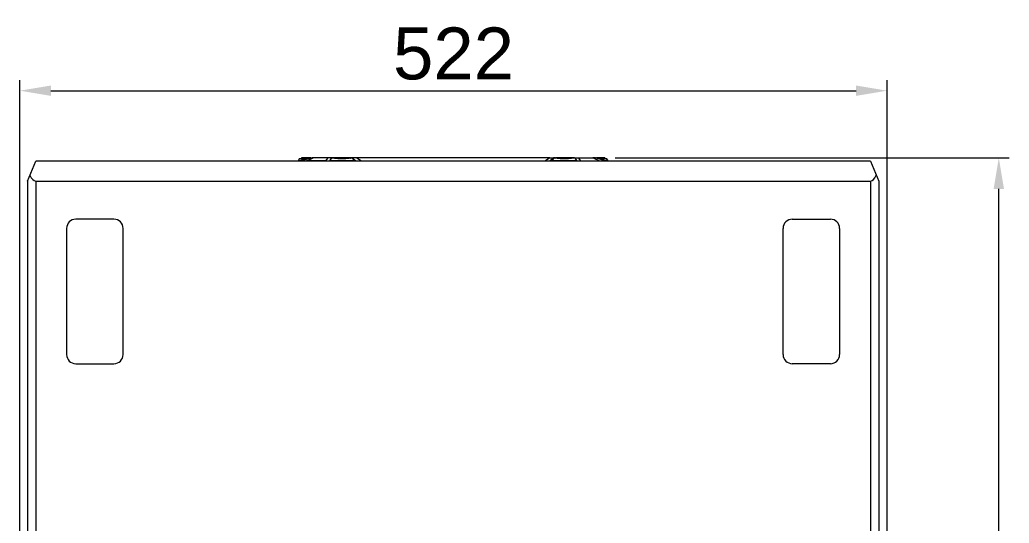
# Model space of a CAD drawing. Header units: millimetres. Extents: x 0 to 4009, y 0 to 2835.
# Drawn here: x 852 to 1447, y 705 to 1008 of the extents above; entities that cross this region are included whole.
import ezdxf

# ---------------------------------------------------------------- set-up
doc = ezdxf.new("R2010")
doc.units = ezdxf.units.MM
doc.layers.get('0').update_dxf_attribs({"lineweight": 13})
doc.layers.add('标注', color=251, linetype='Continuous', lineweight=9)
doc.styles.get("Standard").update_dxf_attribs({"font": 'arial.ttf'})
doc.dimstyles.new('STANDARD 12.5', dxfattribs={"dimscale": 12.5, "dimtxt": 2.5, "dimasz": 1.5, "dimexe": 0.5, "dimexo": 0.5, "dimgap": 0.5, "dimtad": 1, "dimtoh": 1, "dimdec": 1, "dimzin": 9, "dimdsep": 46, "dimtxsty": 'Standard', "dimcen": 0, "dimclrd": 256, "dimclre": 256, "dimclrt": 256, "dimadec": 0, "dimazin": 0, "dimtp": 0.01, "dimtm": 0.01, "dimtfac": 1, "dimtdec": 1, "dimtofl": 0, "dimtmove": 0, "dimatfit": 3, "dimfxl": 1, "dimtolj": 1, "dimtzin": 4, "dimlwd": -1, "dimlwe": -1, "dimarcsym": 0})

# ---------------------------------------------------------------- blocks, each defined once
blk = doc.blocks.new('*D15')
at = {"layer": 'Defpoints', "color": 0, "transparency": 16777216}
for p in [(1203.56, 924.79), (1440.63, 924.79), (1362.36, 129.3)]:
    blk.add_point(p, dxfattribs=at)
at = {"layer": '标注', "transparency": 16777216}
for p, q in [((1209.81, 924.79), (1446.88, 924.79)), ((1440.63, 148.05), (1440.63, 906.04)), ((1368.61, 129.3), (1446.88, 129.3))]:
    blk.add_line(p, q, dxfattribs=at)
for points in [[(1437.5, 906.04), (1443.75, 906.04), (1440.63, 924.79)], [(1437.5, 148.05), (1443.75, 148.05), (1440.63, 129.3)]]:
    blk.add_solid(points, dxfattribs=at)
at = {"layer": '标注', "transparency": 16777216, "insert": (1418.42, 527.05), "char_height": 31.25, "attachment_point": 5, "rotation": 90}
blk.add_mtext('\\A1;795', dxfattribs=at)
blk = doc.blocks.new('*D16')
at = {"layer": 'Defpoints', "color": 0, "transparency": 16777216}
for p in [(1373.52, 965.2), (1373.52, 490.14), (851.69, 486.37)]:
    blk.add_point(p, dxfattribs=at)
at = {"layer": '标注', "transparency": 16777216}
for p, q in [((851.69, 492.62), (851.69, 971.45)), ((1373.52, 496.39), (1373.52, 971.45)), ((870.44, 965.2), (1354.77, 965.2))]:
    blk.add_line(p, q, dxfattribs=at)
for points in [[(870.44, 968.33), (870.44, 962.08), (851.69, 965.2)], [(1354.77, 968.33), (1354.77, 962.08), (1373.52, 965.2)]]:
    blk.add_solid(points, dxfattribs=at)
at = {"layer": '标注', "transparency": 16777216, "insert": (1112.6, 987.41), "char_height": 31.25, "attachment_point": 5}
blk.add_mtext('\\A1;522', dxfattribs=at)

msp = doc.modelspace()

# ---------------------------------------------------------------- linework, layer by layer
for p, q in [((856.36, 910.79), (861.36, 922.79)), ((1363.36, 922.79), (861.36, 922.79)), ((1019.82, 924.16), (1019.17, 922.89)), ((1019.17, 922.89), (1019.17, 922.89)), ((1024.82, 924.77), (1019.44, 922.9)), ((1019.46, 922.89), (1019.44, 922.9)), ((1026.13, 924.79), (1019.46, 922.89)), ((1019.46, 922.89), (1019.46, 922.89)), ((1020.84, 922.88), (1026.71, 924.8)), ((1021.15, 924.79), (1021.15, 924.64)), ((1024.82, 924.79), (1021.15, 924.79)), ((1021.37, 924.43), (1021.15, 924.64)), ((1021.15, 924.64), (1023.05, 924.64)), ((1024.32, 922.89), (1028.12, 924.79)), ((1035.52, 922.88), (1024.32, 922.89)), ((1026.71, 924.8), (1026.13, 924.79)), ((1026.13, 924.79), (1026.13, 924.79)), ((1026.71, 924.8), (1027.5, 924.79)), ((1028.12, 924.79), (1027.5, 924.8)), ((1027.5, 924.79), (1028.12, 924.8)), ((1028.32, 924.79), (1028.12, 924.79)), ((1036.95, 924.79), (1035.52, 922.88)), ((1037.48, 924.79), (1036.95, 924.79)), ((1039.26, 924.77), (1038.02, 922.9)), ((1040.15, 924.79), (1039.26, 924.79)), ((1040.15, 924.79), (1040.44, 924.75)), ((1040.33, 924.76), (1040.48, 924.74)), ((1040.44, 924.75), (1040.46, 924.74)), ((1040.48, 924.79), (1040.48, 924.74)), ((1050.41, 924.79), (1040.48, 924.79)), ((1041.15, 924.64), (1049.75, 924.64)), ((1050.41, 924.79), (1050.41, 924.74)), ((1050.44, 924.74), (1050.46, 924.75)), ((1050.75, 924.79), (1050.56, 924.76)), ((1051.7, 924.79), (1050.75, 924.79)), ((1051.41, 924.72), (1052.97, 922.91)), ((1051.7, 924.77), (1053.9, 922.9)), ((1053.9, 922.9), (1052.97, 922.91)), ((1054.18, 924.79), (1053.46, 924.79)), ((1056.75, 922.89), (1054.18, 924.79)), ((1170.54, 924.79), (1054.18, 924.79)), ((1056.75, 922.89), (1167.96, 922.89)), ((1170.54, 924.79), (1167.96, 922.89)), ((1170.54, 924.79), (1171.26, 924.79)), ((1173.02, 924.77), (1170.82, 922.9)), ((1170.82, 922.9), (1171.75, 922.91)), ((1173.31, 924.72), (1171.75, 922.91)), ((1173.97, 924.79), (1173.02, 924.79)), ((1173.97, 924.79), (1174.15, 924.76)), ((1174.28, 924.74), (1174.26, 924.75)), ((1174.3, 924.79), (1174.3, 924.74)), ((1184.23, 924.79), (1174.3, 924.79)), ((1174.97, 924.64), (1183.57, 924.64)), ((1179.31, 924.16), (1179.26, 924.16)), ((1184.23, 924.79), (1184.23, 924.74)), ((1184.39, 924.76), (1184.24, 924.74)), ((1184.28, 924.75), (1184.26, 924.74)), ((1184.57, 924.79), (1184.28, 924.75)), ((1185.46, 924.79), (1184.57, 924.79)), ((1185.46, 924.77), (1186.7, 922.9)), ((1187.24, 924.79), (1187.77, 924.79)), ((1189.2, 922.88), (1187.77, 924.79)), ((1189.2, 922.88), (1200.4, 922.89)), ((1196.4, 924.79), (1196.59, 924.79)), ((1197.22, 924.8), (1196.47, 924.79)), ((1196.59, 924.79), (1200.4, 922.89)), ((1203.88, 922.88), (1198, 924.8)), ((1198, 924.8), (1198.59, 924.8)), ((1205.26, 922.89), (1198.59, 924.79)), ((1203.56, 924.79), (1199.9, 924.79)), ((1199.9, 924.77), (1205.28, 922.9)), ((1200.4, 922.89), (1200.6, 922.89)), ((1201.66, 924.64), (1203.56, 924.64)), ((1203.35, 924.43), (1203.56, 924.64)), ((1203.56, 924.79), (1203.56, 924.64)), ((1205.55, 922.89), (1204.9, 924.16)), ((1205.25, 922.89), (1205.26, 922.89)), ((1205.28, 922.9), (1205.26, 922.89)), ((1205.36, 922.93), (1205.28, 922.9)), ((1205.55, 922.89), (1205.55, 922.89)), ((1363.36, 922.79), (1368.36, 910.79)), ((856.36, 910.79), (856.36, 141.79)), ((861.36, 910.79), (861.36, 141.79)), ((861.36, 910.79), (1363.36, 910.79)), ((1363.36, 910.79), (1363.36, 141.79)), ((1368.36, 910.79), (1368.36, 141.79)), ((908.36, 887.79), (885.36, 887.79)), ((1316.36, 887.79), (1339.36, 887.79)), ((879.86, 882.29), (879.86, 806.29)), ((913.86, 806.29), (913.86, 882.29)), ((1310.86, 806.29), (1310.86, 882.29)), ((1344.86, 882.29), (1344.86, 806.29)), ((885.36, 800.79), (908.36, 800.79)), ((1339.36, 800.79), (1316.36, 800.79))]:
    msp.add_line(p, q)
for centre, radius, start, end in [((1026.12, 893.17), 31.63, 89.97909, 101.49035), ((1020.67, 1381.53), 458.65, 270.02219, 270.43073), ((1024.31, 897.85), 25.05, 89.96566, 90.44377), ((1035.53, 1159.91), 237.02, 269.99899, 270.60339), ((1045.46, 954.64), 30.48, 269.83669, 269.98915), ((1045.09, 958.6), 34.28, 279.01333, 279.19808), ((1043.82, 965.92), 41.88, 279.40217, 279.59501), ((1043.83, 965.87), 41.83, 279.59775, 280.43686), ((1056.4, 1191.81), 268.92, 269.46675, 270.07518), ((1168.32, 1191.84), 268.95, 269.92486, 270.53321), ((1180.84, 965.59), 41.55, 259.56032, 260.40512), ((1180.9, 965.97), 41.94, 260.40505, 260.59575), ((1179.85, 959.97), 35.67, 260.79228, 260.97781), ((1189.19, 1159.91), 237.02, 269.39661, 270.00101), ((1197.51, 779.23), 145.57, 90.11318, 90.36012), ((1197.7, 678.62), 246.18, 89.92787, 90.11036), ((1198.6, 893.17), 31.63, 78.50968, 90.02051), ((1204, 1367.42), 444.55, 269.56279, 269.98429), ((885.36, 882.29), 5.5, 90, 180), ((908.36, 882.29), 5.5, 0, 90), ((1316.36, 882.29), 5.5, 90, 180), ((1339.36, 882.29), 5.5, 0, 90), ((885.36, 806.29), 5.5, 180, 270), ((908.36, 806.29), 5.5, 270, 0), ((1316.36, 806.29), 5.5, 180, 270), ((1339.36, 806.29), 5.5, 270, 0)]:
    msp.add_arc(centre, radius, start, end)
for centre, start_param, end_param in [((861.36, 922.79), -3.926991, -3.141593), ((1363.36, 922.79), -3.141593, -2.356194)]:
    msp.add_ellipse(centre, major_axis=(0, 12), ratio=0.416667, start_param=start_param, end_param=end_param)
for points, knots in [([(1019.24, 922.92), (1019.23, 922.92), (1019.21, 922.92), (1019.19, 922.9), (1019.18, 922.9), (1019.17, 922.89), (1019.17, 922.89)], [0, 0, 0, 0, 0.396808, 0.716851, 0.930274, 1, 1, 1, 1]), ([(1019.44, 922.9), (1019.41, 922.91), (1019.35, 922.94), (1019.28, 922.93), (1019.24, 922.92)], [0, 0, 0, 0, 0.410183, 1, 1, 1, 1]), ([(1036.95, 924.79), (1035.51, 924.79), (1032.63, 924.8), (1029.76, 924.79), (1028.32, 924.79)], [0, 0, 0, 0, 0.500004, 1, 1, 1, 1]), ([(1039.26, 924.77), (1039.17, 924.78), (1038.94, 924.79), (1038.54, 924.79), (1038.03, 924.79), (1037.67, 924.79), (1037.48, 924.79)], [0, 0, 0, 0, 0.149687, 0.382653, 0.676969, 1, 1, 1, 1]), ([(1052.97, 922.91), (1052.35, 922.92), (1051.11, 922.93), (1049.24, 922.94), (1047.37, 922.91), (1045.5, 922.88), (1043.62, 922.92), (1041.75, 922.94), (1039.89, 922.92), (1038.64, 922.91), (1038.02, 922.9)], [0, 0, 0, 0, 0.124784, 0.249577, 0.374684, 0.500067, 0.625445, 0.75046, 0.875212, 1, 1, 1, 1]), ([(1040.08, 924.62), (1039.92, 924.65), (1039.65, 924.7), (1039.37, 924.75), (1039.26, 924.77)], [0, 0, 0, 0, 0.575267, 1, 1, 1, 1]), ([(1045.37, 924.16), (1044.85, 924.16), (1043.62, 924.2), (1042.09, 924.33), (1040.86, 924.5), (1040.32, 924.58), (1040.08, 924.62)], [0, 0, 0, 0, 0.294922, 0.695335, 0.862453, 1, 1, 1, 1]), ([(1040.46, 924.74), (1040.72, 924.7), (1042.37, 924.46), (1044.04, 924.35), (1045.45, 924.35)], [0, 0, 0, 0, 0.156089, 1, 1, 1, 1]), ([(1045.45, 924.35), (1045.98, 924.35), (1047.65, 924.39), (1049.32, 924.56), (1050.44, 924.74)], [0, 0, 0, 0, 0.319974, 1, 1, 1, 1]), ([(1050.66, 924.6), (1049.92, 924.47), (1048.19, 924.24), (1046.44, 924.16), (1045.45, 924.16)], [0, 0, 0, 0, 0.434755, 1, 1, 1, 1]), ([(1051.7, 924.77), (1051.64, 924.77), (1051.55, 924.76), (1051.45, 924.73), (1051.41, 924.72)], [0, 0, 0, 0, 0.539309, 1, 1, 1, 1]), ([(1053.46, 924.79), (1053.11, 924.79), (1052.63, 924.79), (1052.04, 924.79), (1051.8, 924.78), (1051.7, 924.77)], [0, 0, 0, 0, 0.591711, 0.828257, 1, 1, 1, 1]), ([(1171.26, 924.79), (1171.61, 924.79), (1172.09, 924.79), (1172.68, 924.79), (1172.92, 924.78), (1173.02, 924.77)], [0, 0, 0, 0, 0.59171, 0.828257, 1, 1, 1, 1]), ([(1186.7, 922.9), (1186.07, 922.91), (1184.83, 922.92), (1182.96, 922.94), (1181.09, 922.92), (1179.22, 922.88), (1177.35, 922.91), (1175.48, 922.94), (1173.61, 922.93), (1172.37, 922.92), (1171.75, 922.91)], [0, 0, 0, 0, 0.124788, 0.24954, 0.374555, 0.499933, 0.625316, 0.750423, 0.875216, 1, 1, 1, 1]), ([(1173.31, 924.72), (1173.27, 924.73), (1173.17, 924.76), (1173.07, 924.77), (1173.02, 924.77)], [0, 0, 0, 0, 0.460689, 1, 1, 1, 1]), ([(1179.26, 924.16), (1178.28, 924.16), (1176.53, 924.24), (1174.8, 924.47), (1174.05, 924.6)], [0, 0, 0, 0, 0.565302, 1, 1, 1, 1]), ([(1179.27, 924.35), (1178.73, 924.35), (1177.07, 924.39), (1175.4, 924.56), (1174.28, 924.74)], [0, 0, 0, 0, 0.320023, 1, 1, 1, 1]), ([(1184.26, 924.74), (1184, 924.7), (1182.35, 924.46), (1180.68, 924.35), (1179.27, 924.35)], [0, 0, 0, 0, 0.15599, 1, 1, 1, 1]), ([(1184.63, 924.62), (1184.3, 924.56), (1183.65, 924.47), (1182.66, 924.34), (1181.22, 924.21), (1180.09, 924.16), (1179.31, 924.16)], [0, 0, 0, 0, 0.190409, 0.365858, 0.563832, 1, 1, 1, 1]), ([(1185.46, 924.77), (1185.34, 924.75), (1185.07, 924.7), (1184.79, 924.65), (1184.63, 924.62)], [0, 0, 0, 0, 0.425101, 1, 1, 1, 1]), ([(1185.46, 924.77), (1185.55, 924.78), (1185.78, 924.79), (1186.18, 924.79), (1186.68, 924.79), (1187.05, 924.79), (1187.24, 924.79)], [0, 0, 0, 0, 0.149689, 0.382657, 0.676972, 1, 1, 1, 1]), ([(1187.77, 924.79), (1188.49, 924.79), (1189.93, 924.79), (1192.8, 924.8), (1194.96, 924.79), (1196.4, 924.79)], [0, 0, 0, 0, 0.25, 0.500001, 1, 1, 1, 1]), ([(1205.25, 922.89), (1205.25, 922.89), (1205.24, 922.89), (1205.22, 922.89), (1205.19, 922.89), (1205.13, 922.88), (1205.03, 922.88), (1204.87, 922.88), (1204.67, 922.88), (1204.44, 922.88), (1204.17, 922.88), (1203.98, 922.88), (1203.88, 922.88)], [0, 0, 0, 0, 0.006434, 0.020721, 0.042839, 0.072729, 0.155552, 0.268633, 0.411215, 0.581777, 0.778609, 1, 1, 1, 1]), ([(1205.48, 922.92), (1205.47, 922.93), (1205.43, 922.93), (1205.39, 922.93), (1205.36, 922.93)], [0, 0, 0, 0, 0.265054, 1, 1, 1, 1]), ([(1205.55, 922.89), (1205.55, 922.89), (1205.54, 922.9), (1205.53, 922.9), (1205.51, 922.92), (1205.49, 922.92), (1205.48, 922.92)], [0, 0, 0, 0, 0.069725, 0.283149, 0.603192, 1, 1, 1, 1])]:
    msp.add_open_spline(points, degree=3, knots=knots)

# ---------------------------------------------------------------- dimensions: what is measured, and where the dimension line sits
at = {"layer": '标注'}
dim = msp.add_linear_dim(base=(1373.52, 965.2), p1=(851.69, 486.37), p2=(1373.52, 490.14), dimstyle='STANDARD 12.5', override={"dimdec": 0}, dxfattribs=at)
dim.commit()
dim.dimension.update_dxf_attribs({"geometry": '*D16', "text_midpoint": (1112.6, 987.41)})
dim = msp.add_linear_dim(base=(1440.63, 924.79), p1=(1362.36, 129.3), p2=(1203.56, 924.79), angle=90, dimstyle='STANDARD 12.5', override={"dimdec": 0}, dxfattribs=at)
dim.commit()
dim.dimension.update_dxf_attribs({"geometry": '*D15', "text_midpoint": (1418.42, 527.05)})

doc.saveas('drawing.dxf')
